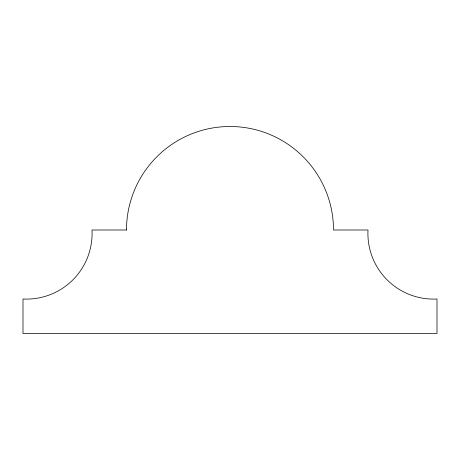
<?xml version="1.0" encoding="UTF-8"?>
<svg xmlns="http://www.w3.org/2000/svg" width="460" height="460" viewBox="0 0 460 460"><rect width="100%" height="100%" fill="white"/><g stroke="black" fill="none" stroke-linecap="round" stroke-linejoin="round"><path stroke-width="0.69" d="M126.5 230L92 230A65.607 65.607 0 0 1 23 299L23 333.5L437 333.5L437 299A65.607 65.607 0 0 1 368 230L333.5 230A103.5 103.5 0 0 0 230 126.5A103.5 103.5 0 0 0 126.5 230"/></g></svg>
